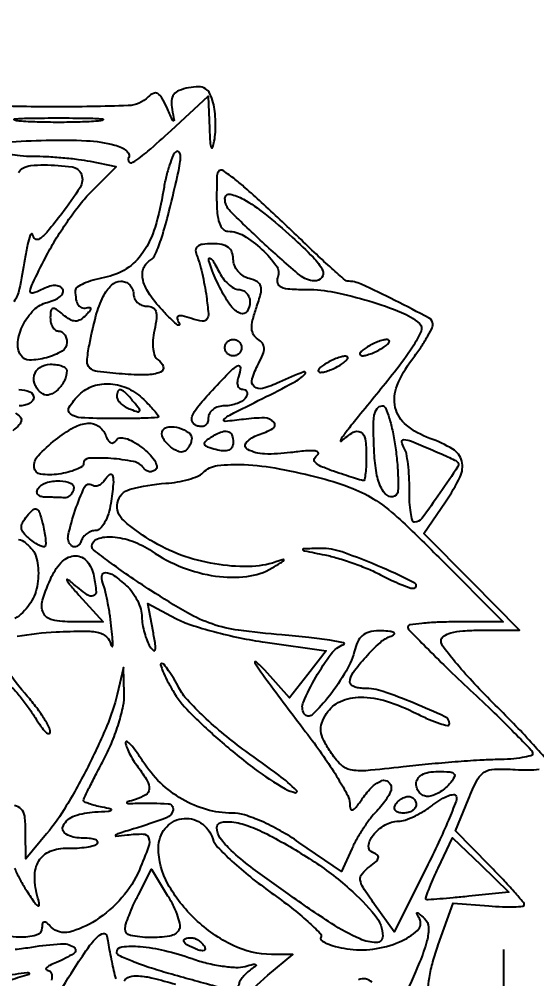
# Model space of a CAD drawing. Header units: inches. Extents: x -279 to 561, y -345 to 342.
# Drawn here: x -207.055 to -206.599, y -299.956 to -299.11 of the extents above; entities that cross this region are included whole.
import ezdxf

# ---------------------------------------------------------------- set-up
doc = ezdxf.new("R2010")
doc.units = ezdxf.units.IN
doc.header["$LTSCALE"] = 0.5
doc.header["$MEASUREMENT"] = 0
doc.layers.add('S-DIM', color=7, linetype='Continuous')
doc.styles.get("Standard").update_dxf_attribs({"font": 'arial.ttf'})
doc.dimstyles.get("Standard").update_dxf_attribs({"dimtxt": 0.18, "dimasz": 0.18, "dimexe": 0.18, "dimexo": 0.0625, "dimgap": 0.09, "dimtad": 0, "dimtih": 1, "dimtoh": 1, "dimzin": 0, "dimdsep": 46, "dimtxsty": 'Standard', "dimcen": 0.09, "dimadec": 0, "dimazin": 0, "dimtfac": 1, "dimtofl": 0, "dimtmove": 0, "dimatfit": 3, "dimfxl": 1, "dimtolj": 1, "dimtzin": 0, "dimarcsym": 0})

# ---------------------------------------------------------------- blocks, each defined once
blk = doc.blocks.new('*D1071')
at = {"color": 0, "linetype": 'ByBlock', "lineweight": -2, "transparency": 16777216}
for p, q in [((558.65223, 342.27878), (558.65223, 342.47294)), ((560.65223, 342.27878), (560.65223, 342.47294)), ((558.83223, 342.29294), (559.17223, 342.29294)), ((560.47223, 342.29294), (560.13223, 342.29294))]:
    blk.add_line(p, q, dxfattribs=at)
at = {"color": 0, "linetype": 'ByBlock', "transparency": 16777216}
for points in [[(558.83223, 342.32294), (558.83223, 342.26294), (558.65223, 342.29294)], [(560.47223, 342.32294), (560.47223, 342.26294), (560.65223, 342.29294)]]:
    blk.add_solid(points, dxfattribs=at)
at = {"layer": 'Defpoints', "color": 0, "linetype": 'ByBlock', "transparency": 16777216}
for p in [(560.65223, 342.29294), (558.65223, 342.21628), (560.65223, 342.21628)]:
    blk.add_point(p, dxfattribs=at)
at = {"layer": 'Defpoints', "color": 0, "ltscale": 0.5, "transparency": 16777216}
for p in [(-209.5, -305.36), (-209.5, -305.81), (-209.5, -305.81)]:
    blk.add_point(p, dxfattribs=at)
at = {"layer": 'S-DIM', "color": 0, "lineweight": -2, "ltscale": 0.5, "transparency": 16777216}
for p, q in [((-209.5, -305.18), (-209.5, -305)), ((-209.5625, -305.36), (-209.68, -305.36)), ((-209.5625, -305.81), (-209.68, -305.81)), ((-209.5, -305.99), (-209.5, -306.17))]:
    blk.add_line(p, q, dxfattribs=at)
at = {"layer": 'S-DIM', "color": 0, "ltscale": 0.5, "transparency": 16777216}
for points in [[(-209.53, -305.18), (-209.47, -305.18), (-209.5, -305.36)], [(-209.53, -305.99), (-209.47, -305.99), (-209.5, -305.81)]]:
    blk.add_solid(points, dxfattribs=at)
at = {"color": 0, "linetype": 'ByBlock', "transparency": 16777216, "insert": (559.65223, 342.29294), "char_height": 0.18, "attachment_point": 5}
blk.add_mtext('\\A1;2.0000', dxfattribs=at)
at = {"layer": 'S-DIM', "color": 0, "ltscale": 0.5, "transparency": 16777216, "insert": (-209.5, -305.585), "char_height": 0.18, "attachment_point": 5}
blk.add_mtext('\\A1;0.45', dxfattribs=at)
blk = doc.blocks.new('*D1079')
at = {"color": 0, "linetype": 'ByBlock', "lineweight": -2, "transparency": 16777216}
for p, q in [((-206.62807, -299.92983), (-206.62807, -300.18526)), ((-205.62807, -299.92983), (-205.62807, -300.18526)), ((-206.80807, -300.00526), (-206.98807, -300.00526)), ((-205.44807, -300.00526), (-205.26807, -300.00526))]:
    blk.add_line(p, q, dxfattribs=at)
at = {"color": 0, "linetype": 'ByBlock', "transparency": 16777216}
for points in [[(-206.80807, -299.97526), (-206.80807, -300.03526), (-206.62807, -300.00526)], [(-205.44807, -299.97526), (-205.44807, -300.03526), (-205.62807, -300.00526)]]:
    blk.add_solid(points, dxfattribs=at)
at = {"layer": 'Defpoints', "color": 0, "linetype": 'ByBlock', "transparency": 16777216}
for p in [(-206.62807, -299.86733), (-205.62807, -299.86733), (-206.62807, -300.00526)]:
    blk.add_point(p, dxfattribs=at)
at = {"color": 0, "linetype": 'ByBlock', "transparency": 16777216, "insert": (-206.12807, -300.00526), "char_height": 0.18, "attachment_point": 5}
blk.add_mtext('\\A1;1.00', dxfattribs=at)

msp = doc.modelspace()

# ---------------------------------------------------------------- linework, layer by layer
for points in [[(-205.72684, -301.74723, -0.00001), (-206.54741, -301.74907, -0.000412), (-207.55736, -301.75049, -0.000144), (-209.00903, -301.75091), (-212.29486, -301.75091)], [(-212.24724, -301.73259), (-208.98522, -301.73443, -0.000146), (-207.54475, -301.73566, -0.000415), (-206.54191, -301.73765, -0.00001), (-205.72683, -301.73995, -0.41338)], [(-207.06625, -299.218, -0.010416), (-207.03098, -299.21631, -0.019282), (-206.99537, -299.21672, -0.053016), (-206.97058, -299.22062, -0.041671), (-206.96459, -299.22277, -0.073287), (-206.96018, -299.22563, -0.113219), (-206.95798, -299.22869, -0.242686), (-206.9582, -299.2315, 0.322669), (-206.95793, -299.23525, 0.37716), (-206.95452, -299.23579, 0.036102), (-206.9414, -299.22604, 0.0084), (-206.92089, -299.20776), (-206.88808, -299.17752), (-206.88708, -299.20593, 0.006571), (-206.8865, -299.218, 0.076033), (-206.8855, -299.22261, 0.699993), (-206.88428, -299.22259, 0.03653), (-206.88281, -299.21711, 0.033043), (-206.88186, -299.2093, 0.020462), (-206.88172, -299.20007, 0.020497), (-206.88234, -299.1909, 0.034433), (-206.8837, -299.1833, 0.053071), (-206.88663, -299.17532, 0.142475), (-206.89067, -299.17091, 0.137111), (-206.89656, -299.16925, 0.047675), (-206.90542, -299.17008, 0.046625), (-206.91382, -299.17251, 0.13727), (-206.91856, -299.17611, 0.150558), (-206.92051, -299.18142, 0.060088), (-206.91998, -299.18923, -0.003183), (-206.91826, -299.19861, -0.589899), (-206.91887, -299.19911, -0.193698), (-206.91999, -299.19803, -0.001793), (-206.92473, -299.1873, 0.026546), (-206.92897, -299.17886, 0.136064), (-206.93266, -299.1752, 0.237172), (-206.93652, -299.17502, 0.091545), (-206.94105, -299.17815, -0.189755), (-206.95864, -299.1858, -0.009162), (-207.02372, -299.1869, -0.009181), (-207.08878, -299.18562, -0.189036)], [(-206.58909, -299.76353, 0.004192), (-206.60169, -299.74925, 0.00878), (-206.61708, -299.73272, 0.005775), (-206.63533, -299.71421, -0.00924), (-206.65357, -299.69544, -0.013291), (-206.66896, -299.67812, -0.009034), (-206.681, -299.66327, -0.167441), (-206.68295, -299.65764, -0.249132), (-206.68076, -299.65353, -0.082558), (-206.67436, -299.6506, -0.048767), (-206.66374, -299.64881, -0.01744), (-206.64838, -299.64827), (-206.61381, -299.64827), (-206.65594, -299.60569), (-206.69808, -299.56311), (-206.6791, -299.53514, 0.034775), (-206.66628, -299.51309, 0.176845), (-206.66479, -299.49921, 0.201343), (-206.67261, -299.4887, 0.046564), (-206.69299, -299.47911, -0.083268), (-206.71358, -299.46751, -0.167885), (-206.72334, -299.4519, -0.153826), (-206.72181, -299.43257, -0.066915), (-206.70891, -299.40993, 0.012591), (-206.70177, -299.40007, 0.016216), (-206.69575, -299.39065, 0.014047), (-206.69125, -299.38257, 0.12063), (-206.69027, -299.37859, 0.277297), (-206.69354, -299.37316, 0.00535), (-206.72379, -299.35748, 0.009121), (-206.75328, -299.34326, 0.108146), (-206.76561, -299.34057, -0.18347), (-206.76762, -299.3398, -0.001782), (-206.77941, -299.32927, -0.005589), (-206.7929, -299.31685, -0.003556), (-206.80834, -299.3021, 0.003601), (-206.82474, -299.28644, 0.003723), (-206.84118, -299.27119, 0.003595), (-206.85562, -299.2582, 0.015946), (-206.8644, -299.25089, 0.016271), (-206.87512, -299.24308, 0.361134), (-206.8787, -299.24342, 0.191827), (-206.88052, -299.24771, 0.005861), (-206.88076, -299.26738, 0.021645), (-206.88019, -299.28047, 0.060844), (-206.8783, -299.28942, 0.105242), (-206.87514, -299.2947, 0.208373), (-206.87075, -299.29661, -0.13621), (-206.85697, -299.30043, -0.051352), (-206.84083, -299.31256, -0.051169), (-206.82824, -299.32686, -0.25161), (-206.82693, -299.33717, 0.170976), (-206.82707, -299.34226, 0.220059), (-206.82394, -299.34566, 0.083802), (-206.81615, -299.34745, 0.014751), (-206.8011, -299.34789, -0.050316), (-206.77708, -299.35032, -0.023099), (-206.74654, -299.35803, -0.02179), (-206.71792, -299.36805, -0.086344), (-206.70212, -299.3778, -0.324718), (-206.70061, -299.38464, -0.042215), (-206.70814, -299.3986, -0.023104), (-206.72415, -299.42077, -0.004258), (-206.75587, -299.46, 0.004824), (-206.76495, -299.47127, 0.015351), (-206.77071, -299.47903, 0.116739), (-206.77158, -299.48122, 0.699454), (-206.77088, -299.4816, -0.044992), (-206.76034, -299.47378, -0.27555), (-206.75384, -299.47371, -0.230905), (-206.74989, -299.47962, -0.033879), (-206.74888, -299.49442, -0.010974), (-206.74907, -299.50284, -0.018127), (-206.74964, -299.50994, -0.01245), (-206.75043, -299.51553, -0.366332), (-206.75145, -299.5164, -0.073962), (-206.75324, -299.51613, -0.002372), (-206.76025, -299.51396, -0.004532), (-206.7685, -299.51128, -0.003126), (-206.7778, -299.50811, -0.01722), (-206.7889, -299.5038, -0.101659), (-206.794, -299.50026, -0.299647), (-206.79461, -299.49692, -0.150657), (-206.79171, -299.4935, 0.45205), (-206.79141, -299.49155, 0.202058), (-206.79404, -299.4902, 0.040466), (-206.80255, -299.49024, 0.011567), (-206.81568, -299.49167, -0.038971), (-206.83852, -299.49289, -0.119072), (-206.85341, -299.48891, -0.490471), (-206.85443, -299.48258, -0.128698), (-206.84423, -299.47614, 0.055583), (-206.83112, -299.47031, 0.478949), (-206.8303, -299.46481, 0.209263), (-206.83866, -299.46115, 0.033127), (-206.85694, -299.46236, -0.010555), (-206.87321, -299.46417, -0.682128), (-206.87413, -299.46232, -0.092021), (-206.86918, -299.45854, -0.001792), (-206.84046, -299.44408, 0.006906), (-206.81307, -299.42994, 0.069124), (-206.80267, -299.42238, 0.822041), (-206.80389, -299.42048, 0.012638), (-206.82549, -299.42967, -0.03746), (-206.84033, -299.43513, -0.25434), (-206.84769, -299.43348, -0.29802), (-206.84956, -299.4268, -0.046323), (-206.84396, -299.41352, 0.02619), (-206.84002, -299.40513, 0.101565), (-206.83897, -299.39952, 0.157382), (-206.84042, -299.39531, 0.093926), (-206.84436, -299.3917, -0.122458), (-206.84819, -299.38778, -0.120593), (-206.84977, -299.3825, -0.074165), (-206.84903, -299.37502, -0.022272), (-206.84574, -299.36402, 0.018329), (-206.84189, -299.35152, 0.126525), (-206.84182, -299.34515, 0.208549), (-206.84486, -299.34117, 0.062909), (-206.85207, -299.33828, -0.08412), (-206.85743, -299.33586, -0.073731), (-206.86198, -299.33172, -0.07545), (-206.86505, -299.32654, -0.096222), (-206.8661, -299.3211, 0.091042), (-206.86723, -299.31498, 0.144574), (-206.87043, -299.31077, 0.114042), (-206.87605, -299.30836, 0.044807), (-206.8845, -299.3076, 0.02983), (-206.89319, -299.30812, 0.141596), (-206.89773, -299.31004, 0.238203), (-206.89925, -299.31344, 0.092742), (-206.89804, -299.31859, -0.035896), (-206.89593, -299.32444, -0.01093), (-206.89359, -299.33357, -0.010882), (-206.89141, -299.34394, -0.011674), (-206.88974, -299.35416, -0.012332), (-206.88803, -299.36904, -0.172106), (-206.88935, -299.37418, -0.294848), (-206.89322, -299.37584, -0.034796), (-206.90276, -299.37353, 0.016395), (-206.91102, -299.3712, 0.165899), (-206.91452, -299.37151, 0.380856), (-206.91548, -299.37361, 0.056526), (-206.91344, -299.37824, -0.418221), (-206.91374, -299.37933, -0.300943), (-206.91509, -299.37924, -0.030177), (-206.92001, -299.37495, -0.008378), (-206.92718, -299.36766, -0.035549), (-206.93951, -299.3527, -0.087988), (-206.94557, -299.3399, -0.145306), (-206.94535, -299.32977, -0.178618), (-206.93956, -299.32237, 0.154264), (-206.93455, -299.31655, 0.023936), (-206.92916, -299.30212, 0.017245), (-206.92279, -299.27953, 0.004513), (-206.91416, -299.24288, 0.023233), (-206.91276, -299.23497, 0.061801), (-206.91273, -299.22925, 0.160556), (-206.914, -299.22651, 0.356557), (-206.91613, -299.22623, 0.152897), (-206.919, -299.22954, 0.021873), (-206.92225, -299.23802, 0.023175), (-206.92528, -299.2487, 0.017904), (-206.92762, -299.26058, -0.033196), (-206.93501, -299.29287, -0.076231), (-206.94568, -299.31533, -0.100811), (-206.96036, -299.32969, -0.097263), (-206.97968, -299.33739, 0.023072), (-206.98949, -299.3397, 0.034567), (-206.99777, -299.3427, 0.037357), (-207.00375, -299.34589, 0.25681), (-207.0053, -299.34871, 0.04014), (-207.00466, -299.35672, 0.11734), (-207.00254, -299.36181, 0.184997), (-206.99904, -299.36409, 0.131344), (-206.99431, -299.36385, -0.141201), (-206.99237, -299.36379, -0.406847), (-206.99174, -299.36483, -0.11347), (-206.99286, -299.36716, -0.02495), (-206.99583, -299.3705, -0.056498), (-207.0008, -299.37453, -0.147809), (-207.00518, -299.37577, -0.129906), (-207.00988, -299.37443, -0.039382), (-207.01598, -299.37013, 0.018661), (-207.02219, -299.36535, 0.212236), (-207.02515, -299.36475, 0.31288), (-207.02686, -299.3666, 0.034872), (-207.02728, -299.37264, 0.059737), (-207.02674, -299.37718, 0.078585), (-207.02513, -299.38103, 0.096868), (-207.02275, -299.38361, 0.159372), (-207.01995, -299.38452, -0.137189), (-207.01716, -299.3853, -0.100221), (-207.01478, -299.3875, -0.08621), (-207.01318, -299.39079, -0.070593), (-207.01263, -299.39466, -0.266557), (-207.01698, -299.40224, -0.065158), (-207.03076, -299.40804, -0.06498), (-207.0456, -299.41011, -0.26233), (-207.05332, -299.40586, -0.172563), (-207.05586, -299.39407, -0.08377), (-207.05129, -299.37914, -0.080586), (-207.04179, -299.36597, -0.135571), (-207.03001, -299.3593, 0.04174), (-207.02344, -299.35706, 0.074207), (-207.0186, -299.35402, 0.11581), (-207.0162, -299.35073, 0.243163), (-207.01644, -299.34766, 0.154331), (-207.0193, -299.34519, 0.110312), (-207.02348, -299.34441, 0.077057), (-207.02891, -299.34544, 0.037276), (-207.0354, -299.34832, -0.05748), (-207.04277, -299.35123, -0.534945), (-207.04491, -299.34936, -0.080718), (-207.0428, -299.3424, -0.003633), (-207.03162, -299.31992, -0.019938), (-207.02299, -299.30446, -0.014367), (-207.0122, -299.2879, -0.014549), (-207.00102, -299.27273, -0.030253), (-206.99127, -299.26173), (-206.96926, -299.23971), (-206.99186, -299.23519, 0.018171), (-207.00254, -299.23346, 0.009076), (-207.01616, -299.232, 0.008998), (-207.03033, -299.231, 0.013108), (-207.04285, -299.23067, -0.02437), (-207.05373, -299.23014, -0.038792), (-207.0629, -299.22852, -0.045777)], [(-207.05522, -299.2448, -0.156996), (-207.05137, -299.24084, -0.096752), (-207.04433, -299.23868, -0.027106), (-207.03278, -299.23811, -0.032528), (-207.0081, -299.23983, -0.278968), (-206.99985, -299.24649, -0.231237), (-207.00108, -299.25802, -0.023806), (-207.01718, -299.28112, -0.00941), (-207.02958, -299.2966, -0.064085), (-207.03673, -299.30325, -0.314965), (-207.0406, -299.30329, -0.231188), (-207.04279, -299.29943, 0.497483), (-207.04383, -299.29875, 0.236311), (-207.04515, -299.30011, 0.026763), (-207.04726, -299.30832, 0.007819), (-207.04962, -299.32113, -0.010841), (-207.05465, -299.34763, -0.092856), (-207.05928, -299.35872, -0.32131)], [(-207.05488, -299.43616, -0.097741), (-207.04539, -299.438, -0.304995), (-207.04193, -299.44313, -0.169824), (-207.04291, -299.44594, -0.09332), (-207.0457, -299.44834, -0.074289), (-207.04985, -299.44999, -0.055145), (-207.05475, -299.45057, 0.017705)], [(-207.05807, -299.45671, -0.064071), (-207.05386, -299.46021, -0.224988), (-207.05283, -299.46348, -0.157716), (-207.05461, -299.46718, -0.029189), (-207.06021, -299.47241, -0.040625)], [(-207.05521, -299.5682, -0.121855), (-207.04933, -299.57107, -0.045418), (-207.0428, -299.57762, -0.100868), (-207.0399, -299.58304, -0.043165), (-207.03823, -299.59111, -0.039896), (-207.03787, -299.60043, -0.039008), (-207.03899, -299.60975, -0.102061), (-207.04578, -299.62578, -0.098536), (-207.05843, -299.63804, -0.085858)], [(-207.0564, -299.65365, -0.032662), (-207.02227, -299.64977, -0.009247), (-206.9973, -299.64903, -0.05857), (-206.98469, -299.65037, -0.134293), (-206.97772, -299.65409, -0.143225), (-206.97382, -299.66075, 0.123974), (-206.97294, -299.6624, 0.670237), (-206.9723, -299.66216, 0.029594), (-206.97239, -299.65671, 0.006036), (-206.97325, -299.64708, 0.010711), (-206.97462, -299.63595, 0.0102), (-206.97648, -299.62471, 0.010196), (-206.97853, -299.61485, 0.035289), (-206.98043, -299.60862, -0.093634), (-206.9819, -299.60049, -0.419288), (-206.97878, -299.59746, -0.151384), (-206.97142, -299.59994, -0.027571), (-206.96009, -299.60911, -0.054011), (-206.95495, -299.61488, -0.040616), (-206.95059, -299.62218, -0.041527), (-206.9476, -299.62982, -0.071045), (-206.94658, -299.63658, 0.038824), (-206.94601, -299.64326, 0.027111), (-206.94438, -299.65065, 0.027464), (-206.94203, -299.65761, 0.049911), (-206.93926, -299.66292, 0.07632), (-206.93639, -299.66612, 0.570973), (-206.93486, -299.66556, 0.084381), (-206.9348, -299.66071, 0.008632), (-206.93678, -299.64936), (-206.94149, -299.62481), (-206.91662, -299.63794, 0.042572), (-206.90344, -299.64352, 0.014009), (-206.88325, -299.6495, 0.01384), (-206.86037, -299.6549, 0.015243), (-206.83794, -299.65883), (-206.78414, -299.66658), (-206.80038, -299.6872), (-206.81663, -299.70782), (-206.83834, -299.68354, 0.040228), (-206.84606, -299.67619, 0.860608), (-206.84711, -299.67715, 0.012764), (-206.83272, -299.69743, 0.001394), (-206.79833, -299.74311, -0.011435), (-206.78501, -299.76158, -0.015046), (-206.77376, -299.77905, -0.012489), (-206.76528, -299.79396, -0.123663), (-206.76353, -299.80089, 0.063377), (-206.76292, -299.8057, 0.449904), (-206.76107, -299.80664, 0.135026), (-206.75795, -299.80431, 0.012365), (-206.75213, -299.79642, -0.044605), (-206.74341, -299.78608, -0.110528), (-206.73507, -299.78084, -0.268042), (-206.72949, -299.78187, -0.219531), (-206.7269, -299.78747, -0.112063), (-206.72774, -299.79114, -0.02953), (-206.73067, -299.79644, -0.028449), (-206.73482, -299.80223, -0.025818), (-206.73972, -299.80772, 0.032663), (-206.74529, -299.81411, 0.016739), (-206.75145, -299.82278, 0.016561), (-206.75721, -299.83217, 0.023915), (-206.76163, -299.84086), (-206.77071, -299.86108), (-206.80824, -299.83526, 0.021895), (-206.82477, -299.82493, 0.025712), (-206.84129, -299.81667, 0.0279), (-206.85617, -299.81113, 0.075286), (-206.86729, -299.80945, -0.069151), (-206.88964, -299.80634, -0.062559), (-206.91113, -299.79723, -0.060723), (-206.93027, -299.78276, -0.05821), (-206.94568, -299.76393, 0.01262), (-206.9516, -299.75518, 0.030091), (-206.95653, -299.74907, 0.070627), (-206.95972, -299.74645, 0.590679), (-206.96099, -299.74717, 0.089658), (-206.96025, -299.75092, 0.023613), (-206.95775, -299.75653, 0.023191), (-206.95425, -299.76274, 0.02194), (-206.95012, -299.76872, -0.025728), (-206.94183, -299.78095, -0.155337), (-206.94005, -299.78831, -0.242122), (-206.9432, -299.79348, -0.066616), (-206.95219, -299.79745, 0.00376), (-206.95946, -299.79962, 0.474599), (-206.95977, -299.80039, 0.278158), (-206.95878, -299.80097, 0.002811), (-206.95035, -299.8008, -0.019747), (-206.9235, -299.80119, -0.44574), (-206.91917, -299.80656, -0.270468), (-206.92503, -299.81369, -0.014329), (-206.95402, -299.82346, 0.002437), (-206.96739, -299.82762, 0.11462), (-206.96982, -299.82906, 0.714871), (-206.96945, -299.82987, 0.005945), (-206.95951, -299.82872, -0.035113), (-206.94542, -299.82791, -0.315116), (-206.94066, -299.83133, -0.173672), (-206.94071, -299.83894, -0.011788), (-206.94876, -299.85941, -0.080647), (-206.96414, -299.884, -0.068491), (-206.98731, -299.90409, -0.082324), (-207.01063, -299.91431, -0.264464), (-207.02639, -299.90998, 0.023795), (-207.03043, -299.9063, 0.192263), (-207.03278, -299.90555, 0.331599), (-207.03419, -299.90676, 0.05518), (-207.03461, -299.91055, -0.337246), (-207.03968, -299.91722, -0.077979), (-207.05463, -299.91893, -0.05379), (-207.07572, -299.91576, -0.035505)], [(-207.06078, -299.69854, -0.01448), (-207.05384, -299.70672, -0.014241), (-207.04681, -299.71604, -0.017198), (-207.04077, -299.72519, 0.016834), (-207.0356, -299.73305, 0.046027), (-207.03127, -299.7381, 0.155145), (-207.02865, -299.73941, 0.459462), (-207.02731, -299.73827, 0.127277), (-207.02856, -299.73336, 0.018489), (-207.03391, -299.72444, 0.019936), (-207.0412, -299.71417, 0.015888), (-207.04984, -299.70368, -0.039993), (-207.06868, -299.67841, -0.264247)], [(-207.05874, -299.85807, 0.026156), (-207.0545, -299.86709, 0.018442), (-207.04885, -299.87677, 0.007147), (-207.04178, -299.88758, 0.087015), (-207.03835, -299.89113, 0.651856), (-207.03705, -299.89038, 0.042279), (-207.0382, -299.88454, -0.065085), (-207.04102, -299.86573, -0.13869), (-207.03732, -299.85163, -0.165424), (-207.02742, -299.8431, -0.1032), (-207.01219, -299.84037, 0.020786), (-207.00351, -299.84026, 0.02524), (-206.99543, -299.8394, 0.025101), (-206.98883, -299.83802, 0.13312), (-206.98566, -299.83621, 0.392553), (-206.98559, -299.83441, 0.136321), (-206.98796, -299.83283, 0.056177), (-206.9931, -299.83176, 0.023378), (-207.00019, -299.83143, -0.12293), (-207.01344, -299.82812, -0.413419), (-207.0158, -299.82041, -0.1885), (-207.00595, -299.81192, -0.074057), (-206.98803, -299.80845, 0.004012), (-206.97637, -299.80785, 0.127787), (-206.97367, -299.80697, 0.66184), (-206.97384, -299.80593, 0.01124), (-206.98149, -299.80428, -0.015176), (-206.98781, -299.80286, -0.023738), (-206.99313, -299.80122, -0.02028), (-206.99718, -299.79958, -0.294001), (-206.99798, -299.79834, -0.11296), (-206.99753, -299.79638, -0.001861), (-206.9926, -299.78626, -0.004722), (-206.98668, -299.77452, -0.003106), (-206.97966, -299.76112, 0.025395), (-206.9727, -299.74627, 0.022257), (-206.96694, -299.73012, 0.02287), (-206.96306, -299.71506, 0.059984), (-206.96209, -299.70396), (-206.96284, -299.68124), (-206.96845, -299.70482, -0.041327), (-206.97753, -299.7326, -0.017249), (-206.99408, -299.76841, -0.017303), (-207.01317, -299.80318, -0.038837), (-207.03052, -299.82776), (-207.04873, -299.84974), (-207.049, -299.82593, 0.025902), (-207.04986, -299.81215, 0.164638), (-207.05282, -299.80589, 0.173216), (-207.05887, -299.80289, 0.029356)], [(-206.69478, -299.96591, -0.023724), (-206.69335, -299.95441, -0.024688), (-206.69026, -299.94053, -0.019037), (-206.68557, -299.92575), (-206.67229, -299.88883), (-206.64099, -299.89131, 0.010248), (-206.62898, -299.89202, 0.017172), (-206.61888, -299.89206, 0.011329), (-206.61086, -299.89164, 0.392234), (-206.60968, -299.89037, 0.17921), (-206.6105, -299.88815, 0.003519), (-206.61858, -299.87887, 0.00796), (-206.62837, -299.86813, 0.005199), (-206.63999, -299.85605), (-206.67029, -299.82517), (-206.65894, -299.79716, -0.0219), (-206.65127, -299.78039, -0.134654), (-206.64492, -299.77345, -0.135578), (-206.63594, -299.77073, -0.022314), (-206.61764, -299.77112, 0.018294), (-206.60617, -299.77145, 0.030274), (-206.5965, -299.77079, 0.031408)], [(-206.85967, -299.97659, -0.044072), (-206.83565, -299.95247), (-206.81369, -299.93399), (-206.83232, -299.93399, -0.114171), (-206.86632, -299.92613, -0.075497), (-206.89941, -299.90322, -0.076738), (-206.92371, -299.87201, -0.127766), (-206.93204, -299.83995, -0.168214), (-206.92621, -299.82311, -0.18742), (-206.91147, -299.8144, -0.189567), (-206.89485, -299.81797, -0.170933), (-206.88421, -299.83208, 0.114257), (-206.87989, -299.83938, 0.015786), (-206.86723, -299.85182, 0.017419), (-206.85101, -299.86578, 0.013954), (-206.83262, -299.87968, -0.010886), (-206.8148, -299.893, -0.017777), (-206.80036, -299.90513, -0.01198), (-206.78943, -299.91549, -0.348688), (-206.78901, -299.91907, 0.387336), (-206.78854, -299.92157, 0.058511), (-206.78374, -299.92437, 0.040909), (-206.77599, -299.92703, 0.022005), (-206.7661, -299.92909, 0.074473), (-206.74304, -299.92937, 0.064262), (-206.71964, -299.92303, 0.085612), (-206.7038, -299.91301, 0.35052), (-206.7021, -299.90254, -0.010918), (-206.70449, -299.89807, -0.557317), (-206.70406, -299.89737, -0.185273), (-206.70263, -299.89791, -0.004976), (-206.69755, -299.90252, -0.200596), (-206.69411, -299.91005, -0.072888), (-206.69546, -299.92195, -0.034975), (-206.70193, -299.94091, -0.006564), (-206.71662, -299.97453, -0.009154)], [(-207.02542, -299.97878, -0.016059), (-207.00649, -299.94692, -0.010475), (-206.99433, -299.92873, -0.042292), (-206.98579, -299.91849, -0.143496), (-206.98056, -299.91559, -0.430849), (-206.97754, -299.91762, 0.00492), (-206.97646, -299.92375, 0.002149), (-206.97491, -299.93186, 0.002126), (-206.97319, -299.94047, 0.002838), (-206.97154, -299.94826, 0.025394), (-206.96955, -299.95564, 0.120631)], [(-207.05836, -299.92948, 0.014496), (-207.04346, -299.92756, -0.02101), (-207.0182, -299.92465, -0.15905), (-207.0067, -299.92749, -0.546668), (-207.00664, -299.93316, -0.050072), (-207.02179, -299.94109, 0.019033), (-207.02759, -299.94368, 0.076212), (-207.03077, -299.94591, 0.386849), (-207.03086, -299.94733, 0.216111), (-207.02921, -299.94818, -0.336088), (-207.02631, -299.95062, -0.108123), (-207.02626, -299.95661, -0.047763)], [(-207.06221, -299.9564, 0.001126), (-207.04594, -299.95134, 0.66735), (-207.04587, -299.95061, 0.154278), (-207.04769, -299.95028, 0.000609), (-207.06865, -299.95301, -0.022741)], [(-206.96223, -299.9574, -0.189111), (-206.95744, -299.95381, -0.083943), (-206.94945, -299.95299, -0.04444), (-206.93697, -299.95493, -0.010972), (-206.91694, -299.96037, -0.003456)], [(-206.74381, -299.9586, 0.315415), (-206.75583, -299.95648, 0.033229)]]:
    msp.add_lwpolyline(points, format="xyb")
for points in [[(-206.98515, -299.19943, -0.012378), (-207.001, -299.20028, -0.007295), (-207.01995, -299.20056, -0.007295), (-207.03891, -299.20028, -0.012378), (-207.05475, -299.19943, -0.075495), (-207.05903, -299.19843, -0.793398), (-207.05889, -299.19749, -0.016391), (-207.04491, -299.19685, -0.003282), (-207.01995, -299.19668, -0.003282), (-206.995, -299.19685, -0.016391), (-206.98102, -299.19749, -0.793398), (-206.98088, -299.19843, -0.075495)], [(-206.81417, -299.30173, -0.015335), (-206.79568, -299.31949, -0.076756), (-206.78734, -299.33114, -0.304235), (-206.78811, -299.3374, -0.226121), (-206.79467, -299.34028, -0.169565), (-206.80741, -299.33537, -0.010258), (-206.83854, -299.30784, -0.009411), (-206.86876, -299.27892, -0.199718), (-206.87343, -299.26769, -0.469901), (-206.86892, -299.26395, -0.083972), (-206.85711, -299.26831, -0.038855), (-206.8384, -299.28108, -0.014487)], [(-206.86132, -299.34789, -0.110565), (-206.85755, -299.34874, -0.099968), (-206.85435, -299.35112, -0.094863), (-206.8522, -299.35469, -0.088595), (-206.85145, -299.35888, -0.146893), (-206.85397, -299.36726, -0.360177), (-206.8597, -299.36901, -0.135994), (-206.86811, -299.36241, -0.039379), (-206.8769, -299.34826, -0.011834), (-206.88115, -299.33955, -0.014776), (-206.88465, -299.33127, -0.013025), (-206.88718, -299.32423, -0.101131), (-206.88759, -299.32078, -0.505066), (-206.88663, -299.32019, -0.129413), (-206.8849, -299.32149, -0.040376), (-206.88223, -299.32546, -0.015203), (-206.87914, -299.33141, 0.044877), (-206.87537, -299.33771, 0.048928), (-206.87063, -299.34305, 0.054691), (-206.86567, -299.34672, 0.132755)], [(-206.95402, -299.35156, 0.104438), (-206.95313, -299.35575, 0.09906), (-206.95062, -299.35932, 0.096585), (-206.94686, -299.36171, 0.093889), (-206.94245, -299.36254, -0.111473), (-206.93714, -299.36374, -0.206179), (-206.93428, -299.367, -0.110087), (-206.9337, -299.37311, -0.022764), (-206.93555, -299.38383, 0.034592), (-206.93685, -299.39262, 0.049963), (-206.93668, -299.40047, 0.061015), (-206.93516, -299.40658, 0.164374), (-206.93235, -299.40997, -0.183715), (-206.92779, -299.41592, -0.390242), (-206.93013, -299.42071, -0.091415), (-206.94271, -299.42314, -0.021933), (-206.96405, -299.42238, -0.010351), (-206.98564, -299.42021, -0.153131), (-206.99249, -299.41711, -0.234674), (-206.99487, -299.41119, -0.027403), (-206.9929, -299.39663, -0.017697), (-206.98708, -299.37117, -0.049755), (-206.98065, -299.35408, -0.081106), (-206.97344, -299.344, -0.199609), (-206.96519, -299.34057, -0.097378), (-206.96092, -299.3414, -0.097539), (-206.9573, -299.34379, -0.098326), (-206.95487, -299.34736, -0.100723)], [(-206.85878, -299.39918, -0.099038), (-206.85934, -299.40197, -0.097945), (-206.86093, -299.40435, -0.097945), (-206.86331, -299.40594, -0.099038), (-206.8661, -299.4065, -0.099038), (-206.8689, -299.40594, -0.097945), (-206.87128, -299.40435, -0.097945), (-206.87287, -299.40197, -0.099038), (-206.87343, -299.39918, -0.099038), (-206.87287, -299.39638, -0.097945), (-206.87128, -299.394, -0.097945), (-206.8689, -299.39241, -0.099038), (-206.8661, -299.39185, -0.099038), (-206.86331, -299.39241, -0.097945), (-206.86093, -299.394, -0.097945), (-206.85934, -299.39638, -0.099038)], [(-206.74888, -299.39918, 0.027796), (-206.75265, -299.40192, 0.102785), (-206.75449, -299.40419, 0.335455), (-206.75425, -299.40561, 0.190341), (-206.75255, -299.40628, 0.067616), (-206.74898, -299.40579, 0.024967), (-206.74414, -299.40419, 0.024204), (-206.73898, -299.40189, 0.026766), (-206.73423, -299.39918, 0.027796), (-206.73046, -299.39643, 0.102785), (-206.72862, -299.39416, 0.335455), (-206.72886, -299.39275, 0.190341), (-206.73057, -299.39207, 0.067616), (-206.73414, -299.39256, 0.024967), (-206.73897, -299.39416, 0.024204), (-206.74414, -299.39646, 0.026766)], [(-206.78551, -299.41383, 0.027796), (-206.78928, -299.41657, 0.102785), (-206.79112, -299.41884, 0.335455), (-206.79088, -299.42026, 0.190341), (-206.78918, -299.42093, 0.067616), (-206.78561, -299.42045, 0.024967), (-206.78077, -299.41884, 0.024204), (-206.77561, -299.41655, 0.026766), (-206.77086, -299.41383, 0.027796), (-206.76709, -299.41109, 0.102785), (-206.76525, -299.40881, 0.335455), (-206.7655, -299.4074, 0.190341), (-206.7672, -299.40673, 0.067616), (-206.77077, -299.40721, 0.024967), (-206.7756, -299.40881, 0.024204), (-206.78077, -299.41111, 0.026766)], [(-207.01274, -299.41932, -0.107195), (-207.01484, -299.42814, -0.08704), (-207.02051, -299.43606, -0.104311), (-207.02759, -299.44058, -0.232505), (-207.03379, -299.43998, -0.138146), (-207.04048, -299.43269, -0.179909), (-207.04148, -299.42376, -0.187113), (-207.03643, -299.41659, -0.147812), (-207.02728, -299.41383, -0.035712), (-207.02168, -299.41423, -0.054684), (-207.01696, -299.41544, -0.072225), (-207.01376, -299.41722, -0.239822)], [(-206.86143, -299.42482, 0.059765), (-206.86249, -299.42902, 0.105471), (-206.86219, -299.43258, 0.149855), (-206.86063, -299.43491, 0.172457), (-206.85811, -299.43581, -0.113538), (-206.8556, -299.43638, -0.184509), (-206.85413, -299.43796, -0.157566), (-206.85395, -299.44033, -0.079467), (-206.85511, -299.44313, -0.111412), (-206.85787, -299.44594, -0.050262), (-206.86249, -299.44831, -0.046318), (-206.86809, -299.44992, -0.046881), (-206.87386, -299.45046, 0.074056), (-206.87929, -299.45127, 0.08824), (-206.8839, -299.45362, 0.100624), (-206.88699, -299.45712, 0.131225), (-206.88808, -299.46122, -0.094689), (-206.88885, -299.46524, -0.158693), (-206.89102, -299.46786, -0.150775), (-206.89442, -299.46878, -0.083055), (-206.89867, -299.46791, -0.205973), (-206.90223, -299.46445, -0.199634), (-206.90222, -299.45942, -0.07237), (-206.89753, -299.45162, -0.013254), (-206.88651, -299.43884, -0.007132), (-206.87006, -299.42128, -0.07369), (-206.86223, -299.41524, -0.592613), (-206.8597, -299.41682, -0.076917)], [(-206.94501, -299.44482, -0.007644), (-206.94004, -299.44994, -0.011268), (-206.93585, -299.4546, -0.006718), (-206.93251, -299.4586, -0.172398), (-206.93204, -299.45991, -0.397822), (-206.93285, -299.46077, -0.002709), (-206.94387, -299.46133, -0.008245), (-206.95687, -299.4617, -0.00495), (-206.97231, -299.46174, -0.01047), (-207.00021, -299.46096, -0.145963), (-207.00959, -299.45765, -0.400387), (-207.01069, -299.45164, -0.051012), (-207.00158, -299.44045, -0.117704), (-206.98934, -299.43293, -0.09876), (-206.97418, -299.43111, -0.091831), (-206.95854, -299.43527, -0.085729)], [(-206.96867, -299.44235, 0.148172), (-206.96781, -299.44519, 0.058677), (-206.96514, -299.44833, 0.05126), (-206.96125, -299.45126, 0.0442), (-206.95664, -299.45351, 0.012731), (-206.95005, -299.45585, 0.389672), (-206.94859, -299.45518, 0.27071), (-206.94884, -299.45326, 0.008807), (-206.95388, -299.44696, 0.017238), (-206.96095, -299.43901, 0.127361), (-206.96523, -299.43636, 0.389178), (-206.96772, -299.43753, 0.097466)], [(-206.72318, -299.48756, -0.012713), (-206.72155, -299.5021, -0.018064), (-206.7209, -299.5151, -0.014246), (-206.72106, -299.52568, -0.187656), (-206.72261, -299.5292, -0.315102), (-206.72875, -299.53028, -0.159654), (-206.73476, -299.52466, -0.075381), (-206.73949, -299.51177, -0.037171), (-206.7417, -299.49442, -0.006884), (-206.74261, -299.47071, -0.044489), (-206.74185, -299.45878, -0.118624), (-206.73937, -299.45274, -0.24087), (-206.73492, -299.45046, -0.301045), (-206.73206, -299.45235, -0.023663), (-206.72873, -299.46136, -0.025974), (-206.72561, -299.47334, -0.01649)], [(-206.97841, -299.47672, 0.049543), (-206.97632, -299.48089, 0.144585), (-206.97392, -299.48299, 0.234641), (-206.97153, -299.48292, 0.132608), (-206.96936, -299.48089, -0.221853), (-206.96618, -299.4788, -0.103172), (-206.96115, -299.47911, -0.064988), (-206.95451, -299.4819, -0.029854), (-206.94668, -299.4871, -0.034136), (-206.94017, -299.49275, -0.055928), (-206.93561, -299.49843, -0.078299), (-206.9335, -299.50331, -0.26533), (-206.93438, -299.50653, -0.110072), (-206.93698, -299.50818, -0.118534), (-206.93996, -299.50851, -0.113293), (-206.94287, -299.50744, -0.094109), (-206.94526, -299.50516, 0.191099), (-206.95389, -299.49958, 0.031415), (-206.97396, -299.49688, 0.030081), (-206.99346, -299.49667, 0.399771), (-206.99798, -299.50142, -0.256289), (-206.99936, -299.50394, -0.042631), (-207.00443, -299.5066, -0.0377), (-207.01153, -299.50896, -0.025095), (-207.01995, -299.51063, -0.069428), (-207.03588, -299.51075, -0.351292), (-207.0416, -299.50477, -0.213193), (-207.03804, -299.49444, -0.038028), (-207.02263, -299.4803, -0.037921), (-207.00675, -299.46965, -0.108955), (-206.99414, -299.46578, -0.179079), (-206.98479, -299.4684, -0.145102)], [(-206.90273, -299.47933, -0.072321), (-206.90308, -299.48172, -0.03875), (-206.90415, -299.4845, -0.0376), (-206.90571, -299.48723, -0.047878), (-206.90755, -299.48947, -0.287284), (-206.91366, -299.49087, -0.093781), (-206.92205, -299.48607, -0.091316), (-206.92824, -299.47843, -0.269367), (-206.92806, -299.47193, -0.247437), (-206.92284, -299.46886, -0.08299), (-206.91378, -299.46994, -0.082678), (-206.90554, -299.47391, -0.243814)], [(-206.8661, -299.48274, -0.122534), (-206.86714, -299.48691, -0.174563), (-206.86994, -299.48945, -0.118851), (-206.87467, -299.49019, -0.043627), (-206.88137, -299.48905, -0.021889), (-206.8887, -299.48679, -0.185328), (-206.89126, -299.48458, -0.331312), (-206.8909, -299.48209, -0.055202), (-206.88687, -299.47886, -0.035799), (-206.87743, -299.47378, -0.152827), (-206.87115, -299.47303, -0.253517), (-206.86744, -299.47604, -0.098536)], [(-206.69245, -299.48857, -0.002947), (-206.68439, -299.4921, -0.003952), (-206.67713, -299.49539, -0.002752), (-206.67108, -299.49823, -0.041178), (-206.66907, -299.4994, -0.405543), (-206.66818, -299.50399, -0.00693), (-206.68386, -299.52723, -0.008111), (-206.70011, -299.54983, -0.234445), (-206.7063, -299.55298, -0.341432), (-206.70825, -299.5515, -0.025917), (-206.70974, -299.54461, -0.027164), (-206.71073, -299.53537, -0.016545), (-206.71094, -299.52441, 0.016091), (-206.71115, -299.51286, 0.018289), (-206.71211, -299.50184, 0.017753), (-206.71359, -299.49261, 0.089958), (-206.71549, -299.48777, -0.090949), (-206.71761, -299.48235, -0.481918), (-206.71583, -299.48026, -0.086158), (-206.70916, -299.48166, -0.006875)], [(-206.78873, -299.51422, -0.026679), (-206.76064, -299.52333, -0.056174), (-206.74032, -299.53389, -0.040643), (-206.71911, -299.55079, -0.008574), (-206.68514, -299.58382), (-206.62834, -299.64094), (-206.6703, -299.64094, 0.009742), (-206.68638, -299.64126, 0.016125), (-206.69993, -299.64222, 0.009985), (-206.71075, -299.64357, 0.372809), (-206.71225, -299.6453, 0.195036), (-206.7111, -299.64813, 0.002096), (-206.69611, -299.66345, 0.006219), (-206.67837, -299.68099, 0.003959), (-206.6573, -299.70097, -0.004335), (-206.63624, -299.72098, -0.006771), (-206.6185, -299.73861, -0.002474), (-206.6036, -299.75397, -0.193681), (-206.60236, -299.75706, -0.343397), (-206.60384, -299.75896, -0.020036), (-206.6115, -299.76057, -0.023523), (-206.62156, -299.76179, -0.014393), (-206.63349, -299.76232, 0.011155), (-206.64899, -299.76291, 0.004192), (-206.67066, -299.76441, 0.004151), (-206.69424, -299.76643, 0.005034), (-206.7163, -299.76873, -0.006657), (-206.74943, -299.77208, -0.07278), (-206.76276, -299.77131, -0.146308), (-206.77147, -299.76662, -0.051655), (-206.78052, -299.7555, -0.027009), (-206.78672, -299.74482, -0.093683), (-206.78896, -299.73718, -0.114107), (-206.78804, -299.73011, -0.050586), (-206.78387, -299.72162, -0.150478), (-206.77172, -299.7111, -0.104363), (-206.75383, -299.70734, -0.076544), (-206.731, -299.71087, -0.041358), (-206.70463, -299.72168, 0.014511), (-206.6935, -299.72696, 0.026928), (-206.68415, -299.73048, 0.030174), (-206.67728, -299.7322, 0.471092), (-206.67565, -299.73084, 0.289891), (-206.67969, -299.72452, 0.010698), (-206.70684, -299.71253, 0.017664), (-206.73415, -299.70227, 0.081144), (-206.75079, -299.69955, -0.04126), (-206.75566, -299.69915, -0.061785), (-206.75974, -299.69794, -0.082378), (-206.76248, -299.69616, -0.218347), (-206.76337, -299.69406, -0.151025), (-206.76045, -299.6855, -0.025464), (-206.74943, -299.67188, -0.027897), (-206.73681, -299.65929, -0.095731), (-206.7269, -299.65339, 0.104817), (-206.72435, -299.65181, 0.507837), (-206.72454, -299.65039, 0.100626), (-206.72809, -299.6493, 0.0167), (-206.73527, -299.64885, 0.048448), (-206.74462, -299.64947, 0.108242), (-206.75121, -299.6521, 0.118335), (-206.75573, -299.65705, 0.064653), (-206.75877, -299.66475, -0.069048), (-206.76665, -299.68425, -0.035985), (-206.78135, -299.70601, -0.035033), (-206.79651, -299.72276, -0.477508), (-206.80363, -299.72185, -0.246604), (-206.80435, -299.71162, -0.026538), (-206.79331, -299.68972, -0.029587), (-206.77974, -299.66895, -0.151227), (-206.76875, -299.66089, 0.760117), (-206.76884, -299.6594, 0.013906), (-206.78108, -299.65715, 0.011665), (-206.7995, -299.65473, 0.005618), (-206.8232, -299.65245, -0.012516), (-206.86151, -299.64824, -0.048171), (-206.88481, -299.64276, -0.048952), (-206.90644, -299.63297, -0.013215), (-206.93858, -299.61329, -0.006386), (-206.95854, -299.59997, -0.009942), (-206.97536, -299.58794, -0.00458), (-206.98919, -299.57742, -0.23189), (-206.99065, -299.57444, -0.321455), (-206.98575, -299.56761, -0.101437), (-206.97254, -299.56595, -0.069509), (-206.95485, -299.56984, -0.060474), (-206.93798, -299.57854, 0.055933), (-206.91087, -299.59283, 0.058615), (-206.88169, -299.60048, 0.064025), (-206.85415, -299.60079, 0.102341), (-206.83189, -299.5934, 0.007298), (-206.82452, -299.58899, 0.06304), (-206.82155, -299.58659, 0.742346), (-206.82194, -299.58589, 0.037639), (-206.82581, -299.58706, -0.081934), (-206.84939, -299.59197, -0.046803), (-206.87852, -299.59046, -0.044706), (-206.90871, -299.58325, -0.051571), (-206.93564, -299.57099, -0.045608), (-206.96264, -299.55167, -0.269105), (-206.9681, -299.53586, -0.28596), (-206.95707, -299.52402, -0.049293), (-206.92542, -299.51875, 0.025855), (-206.91532, -299.51755, 0.027217), (-206.90556, -299.51532, 0.028204), (-206.89742, -299.51248, 0.098771), (-206.89282, -299.50941, -0.167357), (-206.88004, -299.50318, -0.042078), (-206.85654, -299.50229, -0.034552), (-206.82574, -299.50585, -0.019043)], [(-206.97403, -299.53654, -0.037067), (-206.97612, -299.54566, -0.05155), (-206.9794, -299.55336, -0.0634), (-206.98329, -299.55867, -0.205882), (-206.98721, -299.56035, 0.087341), (-206.9911, -299.56104, 0.068075), (-206.99491, -299.56304, 0.067724), (-206.99806, -299.56601, 0.084432), (-207.00002, -299.56951, -0.071509), (-207.00168, -299.57264, -0.124457), (-207.00392, -299.57451, -0.159615), (-207.00638, -299.57483, -0.141306), (-207.00869, -299.57367, -0.266023), (-207.01149, -299.56471, -0.027378), (-207.00532, -299.54253, -0.028795), (-206.99703, -299.52203, -0.447427), (-206.99056, -299.52011, 0.126516), (-206.98781, -299.52097, 0.100769), (-206.98472, -299.5205, 0.08982), (-206.98177, -299.51877, 0.076994), (-206.97943, -299.51603, -0.085552), (-206.97503, -299.51105, -0.542836), (-206.9724, -299.51192, -0.091504), (-206.97183, -299.51958, -0.010869)], [(-207.00671, -299.52427, -0.059365), (-207.00811, -299.52724, -0.06671), (-207.01012, -299.52967, -0.076449), (-207.01242, -299.53122, -0.136666), (-207.01464, -299.5316, 0.013611), (-207.01744, -299.53139, 0.003954), (-207.02175, -299.53121, 0.003971), (-207.02661, -299.53109, 0.004235), (-207.03138, -299.53105, -0.066118), (-207.03542, -299.53051, -0.138808), (-207.03811, -299.5289, -0.191142), (-207.03906, -299.5265, -0.139169), (-207.03827, -299.52372, -0.183412), (-207.03113, -299.51824, -0.077415), (-207.01895, -299.51656, -0.104608), (-207.00905, -299.51884, -0.381613)], [(-207.03196, -299.57422, -0.299414), (-207.03356, -299.57474, -0.044869), (-207.03689, -299.57351, -0.038142), (-207.04103, -299.57112, -0.023736), (-207.04551, -299.56775, -0.042791), (-207.05087, -299.56247, -0.151733), (-207.05275, -299.55809, -0.155207), (-207.0518, -299.55347, -0.045403), (-207.04765, -299.54742, -0.032958), (-207.04243, -299.54191, -0.307034), (-207.03935, -299.54145, -0.205369), (-207.03688, -299.54426, -0.016708), (-207.0341, -299.55389, -0.015121), (-207.03257, -299.56078, -0.020827), (-207.03164, -299.56706, -0.018064), (-207.03129, -299.5722, -0.178226)], [(-206.78551, -299.58187, -0.022467), (-206.774, -299.58473, -0.013253), (-206.76052, -299.58913, -0.013245), (-206.74726, -299.59425, -0.022043), (-206.73643, -299.59934, 0.010489), (-206.72702, -299.60402, 0.013357), (-206.71815, -299.60793, 0.011334), (-206.71062, -299.6108, 0.100041), (-206.70712, -299.61131, 0.759973), (-206.70615, -299.60686, 0.020317), (-206.73475, -299.59322, 0.014643), (-206.77014, -299.57928, 0.092556), (-206.78918, -299.57618, 0.001379), (-206.80433, -299.57657, 0.584028), (-206.80473, -299.57732, 0.201692), (-206.80341, -299.57822, 0.000812)], [(-206.98886, -299.60065, -0.023848), (-206.98692, -299.61428, -0.360685), (-206.98943, -299.61796, -0.234367), (-206.99482, -299.61697, -0.013536), (-207.00839, -299.60626, 0.042881), (-207.01218, -299.60361, 0.765924), (-207.01282, -299.60424, 0.048036), (-207.0097, -299.60866, 0.006379), (-207.0021, -299.61725), (-206.98058, -299.64094), (-207.00759, -299.64094, -0.049094), (-207.02561, -299.63917, -0.239605), (-207.03342, -299.63303, -0.187538), (-207.03413, -299.62183, -0.029979), (-207.0261, -299.60099, -0.092071), (-207.01667, -299.58752, -0.194075), (-207.00507, -299.58272, -0.230864), (-206.99486, -299.58758, -0.121495)], [(-206.91948, -299.70138, 0.063685), (-206.9051, -299.72009, 0.017367), (-206.87786, -299.74562, 0.018277), (-206.84729, -299.77043, 0.032974), (-206.82031, -299.78808, 0.074807), (-206.81141, -299.79147, 0.757402), (-206.81031, -299.78941, 0.029765), (-206.82597, -299.77612, 0.006166), (-206.85512, -299.75477, -0.017001), (-206.87417, -299.74017, -0.017395), (-206.89204, -299.72442, -0.017431), (-206.90655, -299.70971, -0.066717), (-206.91392, -299.69918, 0.014151), (-206.9185, -299.6909, 0.020755), (-206.92303, -299.68392, 0.016895), (-206.92708, -299.6786, 0.22529), (-206.92924, -299.67757, 0.504437), (-206.93015, -299.6788, 0.022724), (-206.92808, -299.68457, 0.022697), (-206.92452, -299.69225, 0.012234)], [(-206.67562, -299.7838, -0.048188), (-206.67986, -299.78801, -0.041499), (-206.68503, -299.79157, -0.04354), (-206.69031, -299.794, -0.086594), (-206.69483, -299.79479, -0.108083), (-206.69868, -299.79395, -0.099644), (-206.70196, -299.79157, -0.09558), (-206.70416, -299.788, -0.090674), (-206.70492, -299.7838, -0.143291), (-206.70358, -299.7792, -0.121072), (-206.69989, -299.77569, -0.087038), (-206.69385, -299.77352, -0.043099), (-206.68571, -299.77282, -0.015561), (-206.67521, -299.77314, -0.193794), (-206.67168, -299.77483, -0.333054), (-206.67138, -299.77784, -0.037417)], [(-206.69597, -299.85747), (-206.72444, -299.91407), (-206.74156, -299.89003, -0.011074), (-206.75162, -299.87521, -0.110405), (-206.75421, -299.86822, -0.213322), (-206.75264, -299.86289, -0.058412), (-206.74606, -299.85678, 0.024295), (-206.74029, -299.85211, 0.151307), (-206.73835, -299.84889, 0.295632), (-206.73921, -299.84638, 0.084719), (-206.743, -299.84435, -0.350526), (-206.74684, -299.83838, -0.145757), (-206.74293, -299.82892, -0.091144), (-206.73238, -299.81989, -0.128779), (-206.72051, -299.81661, 0.079799), (-206.71468, -299.81559, 0.027331), (-206.70671, -299.81235, 0.026357), (-206.69816, -299.80774, 0.027544), (-206.69027, -299.80232, -0.026239), (-206.68309, -299.79736, -0.047504), (-206.67668, -299.7942, -0.069877), (-206.6719, -299.79312, -0.341184), (-206.66972, -299.79453, -0.17939), (-206.66979, -299.79898, -0.005952), (-206.67651, -299.81564, -0.010646), (-206.68522, -299.83532, -0.007134)], [(-206.70492, -299.80212, -0.153634), (-206.7058, -299.80491, -0.097988), (-206.70828, -299.80729, -0.080552), (-206.71198, -299.8089, -0.062283), (-206.71635, -299.80945, -0.066118), (-206.72039, -299.80891, -0.138808), (-206.72308, -299.80729, -0.191142), (-206.72403, -299.8049, -0.139169), (-206.72324, -299.80212, -0.06081), (-206.721, -299.79932, -0.051032), (-206.71802, -299.79695, -0.053229), (-206.71479, -299.79533, -0.089642), (-206.71182, -299.79479, -0.105429), (-206.70919, -299.79536, -0.099231), (-206.70695, -299.79695, -0.096318), (-206.70545, -299.79932, -0.092995)], [(-206.83664, -299.82785, -0.025437), (-206.79667, -299.85116, -0.035937), (-206.76389, -299.87612, -0.040324), (-206.7411, -299.89975, -0.169097), (-206.73439, -299.918, -0.424344), (-206.74002, -299.92362, -0.100977), (-206.75445, -299.92041, -0.03919), (-206.77965, -299.9067, -0.010184), (-206.81785, -299.88072, -0.005652), (-206.85049, -299.85698, -0.02737), (-206.86809, -299.84231, -0.050385), (-206.87758, -299.8315, -0.150983), (-206.88064, -299.82227, -0.353051), (-206.87717, -299.81778, -0.090177), (-206.86731, -299.81725, -0.055495), (-206.85292, -299.82072, -0.032364)], [(-206.65864, -299.8828, -0.003254), (-206.67232, -299.88417, -0.004986), (-206.6842, -299.88515, -0.001876), (-206.69439, -299.88586, -0.127609), (-206.69608, -299.88554, -0.384611), (-206.69657, -299.88436, -0.006153), (-206.69387, -299.877, -0.012531), (-206.69024, -299.86818, -0.007545), (-206.68553, -299.85789), (-206.67283, -299.83126), (-206.64809, -299.85515), (-206.62335, -299.87905)], [(-206.914, -299.91246, -0.217445), (-206.92214, -299.9179, -0.044469), (-206.93986, -299.91917, -0.045827), (-206.95669, -299.91734, -0.356731), (-206.96134, -299.91165, -0.078326), (-206.96067, -299.90735, -0.013793), (-206.95793, -299.89961, -0.014648), (-206.95416, -299.89064, -0.012706), (-206.94971, -299.88147), (-206.93808, -299.85897), (-206.92391, -299.88227, -0.024635), (-206.9188, -299.8917, -0.032645), (-206.91515, -299.90075, -0.034239), (-206.91322, -299.90835, -0.185587)], [(-206.8918, -299.92658, -0.1144), (-206.89096, -299.92905, -0.32948), (-206.89184, -299.93052, -0.155351), (-206.89444, -299.93075, -0.036408), (-206.89869, -299.92946, -0.029964), (-206.90654, -299.9259, -0.168622), (-206.90964, -299.92258, -0.444011), (-206.90858, -299.9202, -0.079093), (-206.90317, -299.91934, -0.088797), (-206.9002, -299.91987, -0.053277), (-206.89698, -299.92147, -0.051183), (-206.89402, -299.92381, -0.061454)], [(-206.90243, -299.93776, 0.024359), (-206.88927, -299.9417, 0.024064), (-206.87574, -299.94435, 0.024769), (-206.8637, -299.94551, 0.079668), (-206.85572, -299.94461, -0.008502), (-206.84859, -299.94275, -0.169679), (-206.84639, -299.94297, -0.55038), (-206.84624, -299.9441, -0.021828), (-206.85024, -299.94715, 0.034978), (-206.85408, -299.95023, 0.033378), (-206.85751, -299.95386, 0.03519), (-206.86009, -299.95748, 0.091906), (-206.86123, -299.96045, -0.244036), (-206.86408, -299.96411, -0.147244), (-206.86966, -299.96488, -0.028554), (-206.88188, -299.96226, -0.001316), (-206.92288, -299.95084, -0.010714), (-206.94043, -299.9455, -0.016882), (-206.95522, -299.94009, -0.011101), (-206.96691, -299.93506, -0.293501), (-206.96867, -299.93232, -0.383288), (-206.96419, -299.92733, -0.047217), (-206.94824, -299.92713, -0.038683), (-206.92658, -299.93061, -0.025638)]]:
    msp.add_lwpolyline(points, format="xyb", close=True)

# ---------------------------------------------------------------- dimensions: what is measured, and where the dimension line sits
at = {"linetype": 'ByBlock'}
dim = msp.add_linear_dim(base=(-206.62807, -300.00526), p1=(-205.62807, -299.86733), p2=(-206.62807, -299.86733), dimstyle='Standard', override={"dimtmove": 2}, dxfattribs=at)
dim.commit()
dim.dimension.update_dxf_attribs({"geometry": '*D1079', "text_midpoint": (-206.12807, -300.00526)})
at = {"layer": 'S-DIM', "ltscale": 0.5}
dim = msp.add_linear_dim(base=(-209.5, -305.81), p1=(-209.5, -305.36), p2=(-209.5, -305.81), angle=90, dimstyle='Standard', dxfattribs=at)
dim.commit()
dim.dimension.update_dxf_attribs({"geometry": '*D1071', "text_midpoint": (-209.5, -305.585)})

doc.saveas('drawing.dxf')
